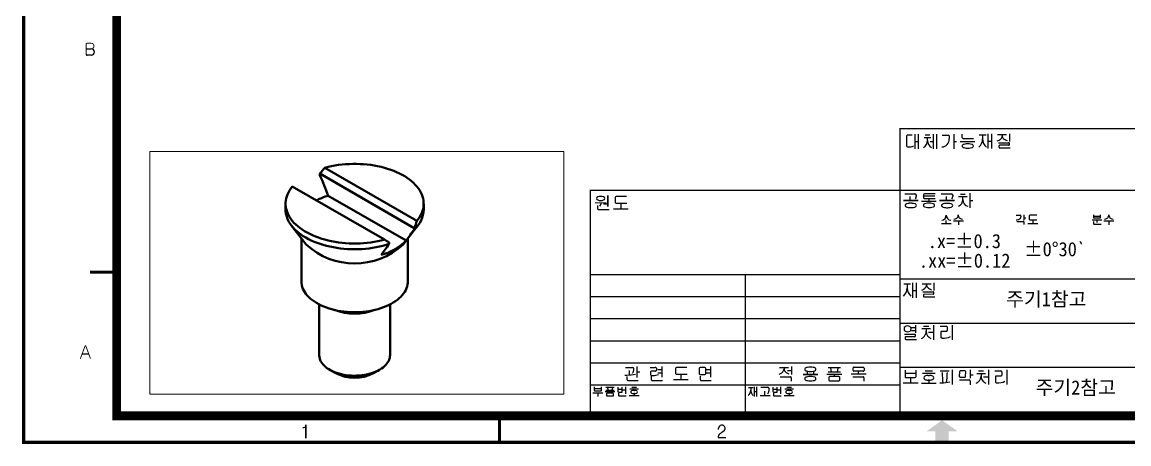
# Model space of a CAD drawing. Header units: millimetres. Extents: x 20 to 2456, y -3132 to 1196.
# Drawn here: x 19.6 to 269.7, y 19.6 to 115.1 of the extents above; entities that cross this region are included whole.
import ezdxf

# ---------------------------------------------------------------- set-up
doc = ezdxf.new("R2010")
doc.units = ezdxf.units.MM
doc.header["$MEASUREMENT"] = 0
doc.layers.get('0').update_dxf_attribs({"color": 6})
doc.layers.add('0 @ 1', color=6, linetype='Continuous')
doc.layers.add('DIM', color=2, linetype='Continuous', lineweight=9)
doc.layers.add('OUTLINE', color=3, linetype='Continuous', lineweight=40)
doc.styles.get("Standard").update_dxf_attribs({"font": '', "height": 3.2})
doc.styles.get('Standard').set_extended_font_data('GulimChe')

# ---------------------------------------------------------------- blocks, each defined once
blk = doc.blocks.new('A-3_규격도면_동인광학')
blk.add_hatch(color=256).paths.add_polyline_path([(204, 2.5), (206, 2.5), (206, 0), (209, 0), (209, 2.5), (211, 2.5), (207.5, 5)])
for p, q in [((14.1, 89.02), (15.24, 89.02)), ((15.31, 87.56), (14.35, 87.56)), ((15.24, 89.02), (15.26, 89.02)), ((199.46, 69.16), (199.46, 67.06)), ((200.76, 69.49), (199.71, 69.49)), ((201.31, 69.71), (201.31, 66.37)), ((201.31, 68.03), (202.12, 68.03)), ((202.12, 69.71), (202.12, 66.37)), ((203.44, 68.98), (204.96, 68.98)), ((203.67, 69.54), (204.73, 69.54)), ((204.2, 68.3), (204.2, 68.98)), ((205.49, 67.99), (204.77, 67.99)), ((205.49, 69.71), (205.49, 66.37)), ((206.2, 69.71), (206.2, 66.37)), ((207.52, 69.52), (208.87, 69.52)), ((209.13, 69.27), (209.13, 68.63)), ((210.13, 69.71), (210.13, 66.37)), ((210.13, 68.07), (210.78, 68.07)), ((211.56, 68.09), (214.89, 68.09)), ((211.99, 69.75), (211.99, 69.01)), ((212.25, 68.77), (214.61, 68.77)), ((215.9, 69.58), (217.44, 69.58)), ((216.66, 69.58), (216.66, 68.65)), ((217.85, 69.8), (217.85, 66.46)), ((217.85, 68.12), (218.66, 68.12)), ((218.66, 69.8), (218.66, 66.46)), ((220.05, 69.62), (222.07, 69.62)), ((220.23, 67.78), (222.52, 67.78)), ((221.06, 69.62), (221.06, 69.31)), ((221.06, 69.62), (221.06, 69.31)), ((222.7, 69.82), (222.7, 68.1)), ((220.35, 67.05), (220.35, 66.78)), ((222.51, 67.23), (220.5, 67.21)), ((220.56, 66.63), (222.91, 66.63)), ((131.98, 53.34), (131.98, 55.81)), ((131.98, 55.81), (131.98, 53.34)), ((133.64, 55.39), (133.64, 54.33)), ((136.23, 55.6), (133.86, 55.6)), ((199.04, 56.19), (201.37, 56.19)), ((200.24, 55.63), (200.24, 54.7)), ((201.65, 55.96), (201.65, 55.6)), ((203.29, 56.01), (203.29, 55.39)), ((205.86, 55.72), (203.29, 55.72)), ((203.53, 55.2), (205.92, 55.2)), ((205.91, 56.23), (203.54, 56.23)), ((204.52, 55.2), (204.52, 54.53)), ((207.29, 56.19), (209.62, 56.19)), ((208.42, 55.63), (208.42, 54.71)), ((209.9, 55.96), (209.9, 55.6)), ((211.23, 55.62), (213.19, 55.62)), ((211.65, 56.18), (212.7, 56.18)), ((212.18, 54.94), (212.18, 55.62)), ((213.76, 56.39), (213.76, 53.05)), ((129.11, 54.2), (131.59, 54.27)), ((129.66, 53.56), (129.66, 52.9)), ((129.87, 52.68), (132.24, 52.68)), ((130.36, 54.23), (130.37, 53.91)), ((131.98, 53.87), (130.96, 53.87)), ((133.22, 52.86), (136.55, 52.86)), ((133.89, 54.1), (136.27, 54.1)), ((134.88, 53.9), (134.88, 52.86)), ((202.1, 54.7), (198.76, 54.7)), ((198.76, 54.7), (202.1, 54.7)), ((202.86, 54.53), (206.19, 54.53)), ((210.28, 54.71), (206.94, 54.71)), ((206.94, 54.71), (210.28, 54.71)), ((213.76, 54.75), (214.42, 54.75)), ((208.44, 49.49), (208.44, 50.19)), ((210.07, 50.1), (212.31, 50.1)), ((211.16, 51.47), (211.16, 51.35)), ((211.16, 51.35), (211.16, 51.47)), ((211.18, 50.1), (211.18, 49.24)), ((224.24, 51.39), (225.17, 51.39)), ((225.3, 51.25), (225.3, 51.02)), ((225.97, 51.51), (225.97, 50.3)), ((225.97, 50.8), (226.41, 50.8)), ((227.17, 51.22), (227.17, 50.52)), ((228.89, 51.37), (227.31, 51.37)), ((227.33, 50.37), (228.92, 50.37)), ((227.99, 50.23), (227.99, 49.54)), ((241.38, 50.33), (243.6, 50.33)), ((241.67, 51.46), (241.67, 50.89)), ((241.67, 51.15), (243.32, 51.15)), ((241.83, 50.76), (243.16, 50.76)), ((242.49, 50.33), (242.49, 49.76)), ((243.32, 50.94), (243.32, 51.46)), ((244.07, 50.1), (246.3, 50.1)), ((245.16, 51.47), (245.16, 51.35)), ((245.16, 51.35), (245.16, 51.47)), ((245.18, 50.1), (245.18, 49.24)), ((207.34, 49.49), (209.56, 49.49)), ((224.35, 50), (225.83, 50)), ((225.98, 49.89), (225.98, 49.29)), ((226.89, 49.54), (229.11, 49.54)), ((241.67, 49.96), (241.67, 49.52)), ((241.84, 49.39), (243.42, 49.39)), ((128, 38), (198, 38)), ((163, 38), (163, 7)), ((198, 37), (253, 37)), ((198.84, 35.85), (200.38, 35.85)), ((199.6, 35.85), (199.6, 34.91)), ((200.79, 36.06), (200.79, 32.73)), ((201.6, 36.06), (201.6, 32.73)), ((202.99, 35.89), (205.01, 35.89)), ((204, 35.89), (204, 35.58)), ((204, 35.89), (204, 35.58)), ((205.65, 36.09), (205.65, 34.36)), ((128, 33), (198, 33)), ((200.79, 34.38), (201.6, 34.38)), ((203.17, 34.04), (205.47, 34.04)), ((203.29, 33.31), (203.29, 33.04)), ((205.45, 33.49), (203.44, 33.48)), ((203.51, 32.9), (205.85, 32.9)), ((128, 28), (198, 28)), ((198, 27), (253, 27)), ((200.56, 25.95), (201.47, 25.95)), ((200.56, 25.29), (201.47, 25.29)), ((201.47, 26.51), (201.47, 24.78)), ((202.92, 25.73), (204.88, 25.73)), ((203.3, 26.31), (204.49, 26.31)), ((203.9, 25.73), (203.9, 25.14)), ((205.57, 26.49), (205.57, 23.18)), ((207.07, 26.3), (208.41, 26.3)), ((208.41, 25.11), (207.39, 25.11)), ((208.62, 26.1), (208.62, 25.31)), ((209.75, 26.51), (209.75, 23.17)), ((128, 23), (198, 23)), ((199.01, 24.45), (201.31, 24.45)), ((199.13, 23.72), (199.13, 23.45)), ((201.29, 23.9), (199.28, 23.88)), ((199.35, 23.3), (201.7, 23.3)), ((204.46, 24.93), (205.57, 24.93)), ((207.21, 24.89), (207.21, 23.84)), ((207.32, 23.64), (207.4, 23.61)), ((207.4, 23.61), (207.54, 23.59)), ((13.21, 20.04), (14.68, 20.04)), ((128, 18), (198, 18)), ((135.78, 15.21), (136.3, 15.22)), ((135.98, 16.93), (137.61, 16.93)), ((136.81, 16.25), (136.81, 15.24)), ((138.54, 17.16), (138.54, 14.69)), ((139.19, 15.89), (138.54, 15.89)), ((141.51, 16.95), (142.68, 16.95)), ((141.65, 15.95), (141.65, 15.38)), ((141.83, 15.14), (142.16, 15.13)), ((142.72, 16.12), (141.88, 16.12)), ((142.95, 16.76), (142.95, 16.34)), ((143.29, 16.45), (144.21, 16.45)), ((143.29, 15.71), (144.21, 15.71)), ((144.21, 17.16), (144.21, 14.72)), ((147.25, 16.73), (147.25, 15.67)), ((149.84, 16.94), (147.47, 16.94)), ((147.5, 15.44), (149.88, 15.44)), ((148.49, 15.23), (148.49, 14.2)), ((152.64, 16.75), (152.64, 15.56)), ((152.84, 15.37), (153.88, 15.37)), ((153.9, 16.94), (152.85, 16.94)), ((154.09, 15.56), (154.09, 16.72)), ((154.26, 16.45), (155.19, 16.45)), ((154.27, 15.71), (155.19, 15.71)), ((155.19, 17.16), (155.19, 14.72)), ((170.79, 16.97), (172.81, 16.97)), ((171.8, 16.97), (171.8, 16.65)), ((172.54, 16.26), (173.45, 16.26)), ((173.45, 17.17), (173.45, 15.35)), ((179.41, 15.35), (176.07, 15.35)), ((176.07, 15.35), (179.41, 15.35)), ((177.03, 16.01), (177.03, 15.35)), ((178.44, 16.02), (178.44, 15.35)), ((181.47, 15.45), (184.82, 15.45)), ((181.75, 16.92), (184.53, 16.92)), ((181.75, 15.98), (184.53, 15.98)), ((182.3, 16.77), (182.47, 15.98)), ((183.13, 15.45), (183.13, 14.86)), ((183.97, 16.75), (183.79, 15.98)), ((186.96, 15.48), (190.31, 15.48)), ((187.39, 16.22), (187.39, 16.83)), ((189.68, 16.07), (187.58, 16.07)), ((187.63, 16.98), (189.68, 16.98)), ((188.63, 15.48), (188.63, 16.07)), ((189.86, 16.77), (189.86, 16.22)), ((198, 17), (253, 17)), ((199.15, 16.32), (199.15, 14.84)), ((199.15, 15.62), (201.64, 15.62)), ((201.64, 14.87), (201.64, 16.34)), ((203.05, 15.65), (205.96, 15.65)), ((203.67, 16.17), (205.33, 16.17)), ((204.35, 15.15), (204.49, 15.15)), ((204.49, 15.15), (204.63, 15.15)), ((207.06, 16.15), (209.09, 16.15)), ((207.53, 15.83), (207.53, 15.63)), ((208.66, 15.84), (208.66, 15.63)), ((209.78, 16.38), (209.78, 13.06)), ((211.4, 15.99), (211.37, 14.97)), ((212.67, 16.18), (211.61, 16.18)), ((212.82, 14.97), (212.86, 15.96)), ((213.83, 16.37), (213.83, 14.55)), ((213.83, 15.31), (214.5, 15.31)), ((215.31, 15.6), (217.27, 15.6)), ((215.7, 16.18), (216.88, 16.18)), ((216.29, 15.6), (216.29, 15.01)), ((217.96, 16.37), (217.96, 13.06)), ((219.41, 16.2), (220.75, 16.2)), ((220.74, 15), (219.72, 15)), ((220.96, 15.99), (220.96, 15.21)), ((222.09, 16.41), (222.09, 13.07)), ((128, 13), (198, 13)), ((128.91, 12.54), (128.91, 11.79)), ((130.56, 11.82), (130.56, 12.54)), ((134.27, 12.51), (134.27, 11.49)), ((135.24, 11.52), (135.24, 12.51)), ((135.96, 12.58), (135.96, 10.96)), ((136.3, 14.87), (136.3, 14.23)), ((136.56, 14.01), (138.83, 14.01)), ((141.79, 14.95), (141.79, 14.23)), ((142.04, 14.01), (144.32, 14.01)), ((146.83, 14.2), (150.16, 14.2)), ((152.86, 14.95), (152.86, 14.23)), ((153.11, 14.01), (155.29, 14.01)), ((165.05, 12.59), (165.05, 10.36)), ((165.59, 12.59), (165.59, 10.36)), ((169.29, 12.51), (169.29, 11.49)), ((170.27, 11.52), (170.27, 12.51)), ((170.89, 14.83), (173.22, 14.83)), ((170.99, 12.58), (170.99, 10.96)), ((173.42, 14.6), (173.42, 13.84)), ((181.9, 14.7), (181.9, 14.1)), ((184.19, 14.86), (182.09, 14.86)), ((182.14, 13.95), (184.19, 13.95)), ((184.37, 14.15), (184.37, 14.7)), ((187.31, 14.81), (189.64, 14.81)), ((189.85, 14.59), (189.85, 13.83)), ((198.73, 13.44), (202.06, 13.44)), ((199.35, 14.67), (201.43, 14.67)), ((200.39, 14.45), (200.39, 13.44)), ((202.83, 13.41), (206.17, 13.41)), ((204.49, 14.06), (204.35, 14.06)), ((204.63, 14.06), (204.49, 14.06)), ((204.49, 14.06), (204.49, 13.41)), ((206.96, 13.48), (207.33, 13.48)), ((211.4, 14.11), (213.62, 14.11)), ((211.57, 14.77), (212.61, 14.77)), ((213.85, 13.93), (213.85, 13.04)), ((216.85, 14.81), (217.96, 14.81)), ((219.54, 14.79), (219.54, 13.74)), ((219.65, 13.53), (219.73, 13.5)), ((219.73, 13.5), (219.88, 13.49)), ((128.62, 11.22), (130.85, 11.22)), ((128.91, 12.2), (130.56, 12.2)), ((129.05, 11.66), (130.43, 11.66)), ((129.74, 11.22), (129.74, 10.37)), ((131.35, 11.49), (133.58, 11.49)), ((131.53, 12.47), (133.39, 12.47)), ((131.53, 11.84), (133.39, 11.84)), ((131.64, 10.99), (131.64, 10.59)), ((133.17, 11.09), (131.76, 11.09)), ((131.8, 10.49), (133.17, 10.49)), ((131.9, 12.37), (132.02, 11.84)), ((132.46, 11.49), (132.46, 11.09)), ((133.02, 12.36), (132.9, 11.84)), ((133.29, 10.62), (133.29, 10.99)), ((134.27, 12.05), (135.24, 12.05)), ((134.4, 11.37), (135.13, 11.37)), ((134.41, 11.1), (134.41, 10.59)), ((134.54, 10.49), (136.13, 10.49)), ((135.37, 11.87), (135.96, 11.87)), ((136.81, 10.6), (139.03, 10.6)), ((136.95, 12.09), (138.89, 12.09)), ((137.37, 12.45), (138.47, 12.45)), ((137.82, 11.76), (137.91, 11.76)), ((137.91, 11.04), (137.82, 11.04)), ((137.91, 11.76), (138, 11.76)), ((138, 11.04), (137.91, 11.04)), ((137.91, 11.04), (137.91, 10.6)), ((163.75, 12.44), (164.78, 12.44)), ((164.26, 12.44), (164.26, 11.82)), ((165.05, 11.47), (165.59, 11.47)), ((166.39, 10.63), (168.62, 10.63)), ((166.58, 12.46), (168.15, 12.46)), ((167.34, 11.59), (167.34, 10.63)), ((168.32, 12.3), (168.32, 11.6)), ((169.29, 12.05), (170.27, 12.05)), ((169.42, 11.37), (170.15, 11.37)), ((169.43, 11.1), (169.43, 10.59)), ((169.56, 10.49), (171.15, 10.49)), ((170.39, 11.87), (170.99, 11.87)), ((171.83, 10.6), (174.06, 10.6)), ((171.97, 12.09), (173.91, 12.09)), ((172.39, 12.45), (173.49, 12.45)), ((172.84, 11.76), (172.93, 11.76)), ((172.93, 11.04), (172.84, 11.04)), ((172.93, 11.76), (173.03, 11.76)), ((173.03, 11.04), (172.93, 11.04)), ((172.93, 11.04), (172.93, 10.6)), ((63.07, 3.35), (63.32, 3.35)), ((63.73, 0.91), (63.73, 3.96)), ((63.73, 3.96), (63.73, 0.91)), ((156.98, 2.93), (156.98, 3.2)), ((158.18, 2.54), (157.84, 2.3)), ((158.26, 2.6), (158.18, 2.54)), ((156.9, 1.07), (158.65, 1.07)), ((157.84, 2.3), (157.74, 2.24))]:
    blk.add_line(p, q)
for points, const_width in [([(0, 0), (0, 277), (400, 277), (400, 0)], 0.7), ([(21, 6), (21, 271), (394, 271), (394, 6)], 2)]:
    blk.add_lwpolyline(points, close=True, dxfattribs=dict(const_width=const_width))
at = {"const_width": 0.2}
for points in [[(14.1, 87.81), (14.1, 90.08, -0.443983), (14.33, 90.29), (15.24, 90.29, -1), (15.24, 89.02), (14.1, 89.02)], [(12.79, 18.9), (13.87, 21.81, -0.756384), (14.04, 21.8), (15.09, 18.92)]]:
    blk.add_lwpolyline(points, format="xyb", dxfattribs=at)
for points, const_width in [([(198, 7), (198, 71), (393, 71)], 0.3), ([(128, 7), (128, 57), (393, 57)], 0.3), ([(15, 38.5), (21.67, 38.5)], 0.7), ([(107.5, 0), (107.5, 6.67)], 0.7)]:
    blk.add_lwpolyline(points, dxfattribs=dict(const_width=const_width))
for centre, radius, start, end in [((14.35, 87.81), 0.249, 181.3239, 270), ((15.26, 88.29), 0.727, 273.6048, 90), ((199.71, 69.23), 0.261, 90, 196.224), ((202.32, 68.3), 1.88, 301.736, 0), ((206.08, 68.3), 1.88, 180, 238.264), ((207.33, 68.63), 1.8, 274.0617, 0), ((208.87, 69.25), 0.269, 4.3858, 90), ((212.23, 69.01), 0.238, 180, 274.8762), ((213.19, 64.54), 2.98, 94.5784, 105.5854), ((213.3, 63.2), 4.33, 90, 94.5784), ((213.3, 63.2), 4.33, 85.4216, 90), ((213.4, 64.54), 2.98, 74.4146, 85.4216), ((214.19, 68.65), 2.46, 310.6997, 0), ((219.07, 68.65), 2.41, 180, 230.1829), ((219.22, 70.25), 2.2, 289.6857, 314.5469), ((219.98, 69.47), 1.11, 314.5469, 334.7965), ((220.33, 69.31), 0.731, 334.7965, 0), ((221.76, 69.31), 0.707, 180, 230.0339), ((223.22, 71.05), 2.97, 230.0339, 249.212), ((222.52, 67.6), 0.181, 5.4904, 90), ((221.55, 67.5), 1.16, 354.5096, 5.4904), ((199.7, 67.06), 0.236, 180, 268.1595), ((199.8, 70.18), 3.36, 268.1595, 293.0296), ((212.39, 67.01), 0.362, 130.787, 175.4096), ((212.39, 67.07), 0.362, 184.5904, 229.213), ((212.55, 66.82), 0.62, 105.5854, 130.787), ((212.55, 67.27), 0.62, 229.213, 254.4146), ((213.19, 69.54), 2.98, 254.4146, 265.4216), ((213.3, 70.88), 4.33, 265.4216, 270), ((213.3, 70.88), 4.33, 270, 274.5784), ((213.4, 69.54), 2.98, 274.5784, 285.5854), ((214.04, 66.82), 0.62, 49.213, 74.4146), ((214.04, 67.27), 0.62, 285.5854, 310.787), ((214.21, 67.01), 0.362, 4.5904, 49.213), ((214.21, 67.07), 0.362, 310.787, 355.4096), ((220.5, 67.06), 0.15, 90.4674, 185.5199), ((220.51, 66.78), 0.158, 180, 290.6438), ((222.52, 67.41), 0.182, 265.0661, 354.5096), ((129.85, 55.13), 0.429, 109.7033, 172.0326), ((129.85, 55.24), 0.429, 187.9674, 250.2967), ((130.37, 53.68), 1.97, 90, 109.7033), ((130.37, 53.68), 1.97, 70.2967, 90), ((130.89, 55.13), 0.429, 7.9674, 70.2967), ((130.89, 55.24), 0.429, 289.7033, 352.0326), ((133.86, 55.39), 0.217, 90, 179.9617), ((201.37, 55.9), 0.29, 11.8483, 90), ((200.91, 55.6), 0.74, 320.5326, 0), ((203.54, 55.97), 0.253, 90, 170.8151), ((203.49, 55.39), 0.199, 180, 282.1799), ((209.62, 55.9), 0.29, 11.8483, 90), ((209.16, 55.6), 0.74, 320.5326, 0), ((129.87, 52.9), 0.216, 180, 270.036), ((130.37, 56.69), 1.97, 250.2967, 270), ((129.76, 53.89), 0.602, 313.5964, 1.5108), ((130.37, 56.69), 1.97, 270, 289.7033), ((133.87, 54.33), 0.23, 180, 273.1332), ((199.51, 53.57), 0.362, 130.787, 175.4096), ((199.51, 53.63), 0.362, 184.5904, 229.213), ((199.68, 53.38), 0.62, 105.5854, 130.787), ((199.68, 53.83), 0.62, 229.213, 254.4146), ((200.32, 51.1), 2.98, 94.5784, 105.5854), ((200.32, 56.1), 2.98, 254.4146, 265.4216), ((200.42, 49.76), 4.33, 90, 94.5784), ((200.42, 57.45), 4.33, 265.4216, 270), ((200.42, 49.76), 4.33, 85.4216, 90), ((200.42, 57.45), 4.33, 270, 274.5784), ((200.53, 51.1), 2.98, 74.4146, 85.4216), ((200.53, 56.1), 2.98, 274.5784, 285.5854), ((201.17, 53.38), 0.62, 49.213, 74.4146), ((201.17, 53.83), 0.62, 285.5854, 310.787), ((201.34, 53.57), 0.362, 4.5904, 49.213), ((201.34, 53.63), 0.362, 310.787, 355.4096), ((203.63, 53.59), 0.362, 130.787, 175.4096), ((203.63, 53.65), 0.362, 184.5904, 229.213), ((203.79, 53.39), 0.62, 105.5854, 130.787), ((203.79, 53.84), 0.62, 229.213, 254.4146), ((204.43, 51.12), 2.98, 94.5784, 105.5854), ((204.43, 56.12), 2.98, 254.4146, 265.4216), ((204.54, 49.77), 4.33, 90, 94.5784), ((204.54, 57.46), 4.33, 265.4216, 270), ((204.54, 49.77), 4.33, 85.4216, 90), ((204.54, 57.46), 4.33, 270, 274.5784), ((204.64, 51.12), 2.98, 74.4146, 85.4216), ((204.64, 56.12), 2.98, 274.5784, 285.5854), ((205.28, 53.39), 0.62, 49.213, 74.4146), ((205.28, 53.84), 0.62, 285.5854, 310.787), ((205.45, 53.59), 0.362, 4.5904, 49.213), ((205.45, 53.65), 0.362, 310.787, 355.4096), ((207.72, 53.55), 0.362, 130.787, 175.4096), ((207.72, 53.61), 0.362, 184.5904, 229.213), ((207.89, 53.36), 0.62, 105.5854, 130.787), ((207.89, 53.81), 0.62, 229.213, 254.4146), ((208.53, 51.08), 2.98, 94.5784, 105.5854), ((208.53, 56.08), 2.98, 254.4146, 265.4216), ((208.64, 49.74), 4.33, 90, 94.5784), ((208.64, 57.42), 4.33, 265.4216, 270), ((208.64, 49.74), 4.33, 85.4216, 90), ((208.64, 57.42), 4.33, 270, 274.5784), ((208.74, 51.08), 2.98, 74.4146, 85.4216), ((208.74, 56.08), 2.98, 274.5784, 285.5854), ((209.38, 53.36), 0.62, 49.213, 74.4146), ((209.38, 53.81), 0.62, 285.5854, 310.787), ((209.55, 53.55), 0.362, 4.5904, 49.213), ((209.55, 53.61), 0.362, 310.787, 355.4096), ((210.64, 54.85), 1.53, 290.6033, 3.3919), ((213.65, 54.84), 1.48, 175.9627, 256.3106), ((207.23, 51.43), 1.22, 280.1846, 0), ((209.66, 51.43), 1.22, 180, 259.8154), ((210.11, 51.8), 1.28, 273.0377, 302.6699), ((210.37, 51.39), 0.803, 302.6699, 326.0061), ((210.43, 51.35), 0.733, 326.0061, 0), ((211.89, 51.35), 0.733, 180, 213.9939), ((211.95, 51.39), 0.803, 213.9939, 237.3301), ((212.21, 51.8), 1.28, 237.3301, 266.9623), ((224.35, 51.51), 1.15, 262.4823, 318.1564), ((225.17, 51.25), 0.136, 0.0353, 90), ((224.89, 51.02), 0.411, 318.1564, 0), ((227.31, 51.22), 0.145, 90, 179.9617), ((227.32, 50.52), 0.153, 180, 273.1332), ((241.8, 50.89), 0.132, 180, 282.7156), ((243.16, 50.92), 0.157, 270, 6.3225), ((244.11, 51.8), 1.28, 273.0377, 302.6699), ((244.37, 51.39), 0.803, 302.6699, 326.0061), ((244.43, 51.35), 0.733, 326.0061, 0), ((245.89, 51.35), 0.733, 180, 213.9939), ((245.95, 51.39), 0.803, 213.9939, 237.3301), ((246.21, 51.8), 1.28, 237.3301, 266.9623), ((225.83, 49.84), 0.158, 15.2263, 90), ((241.81, 49.52), 0.136, 180, 282.3289), ((202.93, 35.74), 1.11, 314.5469, 334.7965), ((203.27, 35.58), 0.731, 334.7965, 0), ((204.71, 35.58), 0.707, 180, 230.0339), ((206.16, 37.31), 2.97, 230.0339, 249.212), ((197.14, 34.91), 2.46, 310.6997, 0), ((202.01, 34.91), 2.41, 180, 230.1829), ((202.16, 36.52), 2.2, 289.6857, 314.5469), ((203.44, 33.33), 0.15, 90.4674, 185.5199), ((203.45, 33.04), 0.158, 180, 290.6438), ((205.47, 33.68), 0.182, 265.0661, 354.5096), ((205.47, 33.86), 0.181, 5.4904, 90), ((204.5, 33.77), 1.16, 354.5096, 5.4904), ((199.46, 25.7), 0.566, 126.2971, 182.2865), ((199.46, 25.65), 0.566, 177.7135, 233.7029), ((199.7, 25.38), 0.955, 90, 126.2971), ((199.7, 25.96), 0.955, 233.7029, 270), ((199.7, 25.38), 0.955, 53.7029, 90), ((199.7, 25.96), 0.955, 270, 306.2971), ((199.93, 25.7), 0.566, 357.7135, 53.7029), ((199.93, 25.65), 0.566, 306.2971, 2.2865), ((202.15, 25.14), 1.75, 337.7895, 0), ((205.83, 25.14), 1.93, 180, 203.0854), ((207.39, 24.92), 0.187, 90, 189.9031), ((208.41, 26.09), 0.21, 2.4746, 90), ((208.42, 25.31), 0.202, 265.1914, 0), ((199.28, 23.73), 0.15, 90.4674, 185.5199), ((199.29, 23.45), 0.158, 180, 290.6438), ((201.31, 24.08), 0.182, 265.0661, 354.5096), ((201.31, 24.27), 0.181, 5.4904, 90), ((200.34, 24.18), 1.16, 354.5096, 5.4904), ((201.98, 25.31), 1.99, 295.4601, 314.7962), ((202.16, 25.13), 1.74, 314.7962, 337.7895), ((205.29, 24.91), 1.34, 203.0854, 227.7201), ((205.95, 25.63), 2.32, 227.7201, 245.1313), ((207.44, 23.84), 0.235, 180, 238.9832), ((207.91, 26.54), 2.97, 262.8795, 299.3294), ((136.15, 25.5), 10.28, 270.7952, 281.7846), ((136.77, 16.42), 1.07, 316.4472, 354.1416), ((137.61, 16.7), 0.224, 5.8584, 90), ((135.83, 16.52), 2.01, 354.1416, 5.8584), ((141.88, 15.88), 0.243, 90, 162.7327), ((141.89, 15.38), 0.247, 180, 255.9206), ((142.27, 17.94), 2.82, 267.8535, 294.1102), ((142.68, 16.66), 0.29, 19.9366, 90), ((142.73, 16.34), 0.223, 268.9289, 0), ((147.47, 16.73), 0.217, 90, 179.9617), ((147.48, 15.67), 0.23, 180, 273.1332), ((152.85, 16.73), 0.211, 90, 174.1511), ((152.83, 15.56), 0.198, 180, 272.2398), ((153.88, 15.58), 0.214, 270, 355.6406), ((153.87, 16.72), 0.223, 0, 81.4867), ((170.17, 17.28), 1.89, 285.8538, 306.2125), ((170.48, 16.85), 1.37, 306.2125, 332.5484), ((170.87, 16.65), 0.93, 332.5484, 0), ((172.71, 16.65), 0.912, 180, 209.5054), ((172.86, 16.73), 1.08, 209.5054, 237.9626), ((174.78, 19.8), 4.7, 237.9626, 246.4471), ((176.82, 16.5), 0.362, 130.787, 175.4096), ((176.82, 16.56), 0.362, 184.5904, 229.213), ((176.99, 16.31), 0.62, 105.5854, 130.787), ((176.99, 16.76), 0.62, 229.213, 254.4146), ((177.63, 14.03), 2.98, 94.5784, 105.5854), ((177.63, 19.03), 2.98, 254.4146, 265.4216), ((177.73, 12.69), 4.33, 90, 94.5784), ((177.73, 20.38), 4.33, 265.4216, 270), ((177.73, 12.69), 4.33, 85.4216, 90), ((177.73, 20.38), 4.33, 270, 274.5784), ((177.84, 14.03), 2.98, 74.4146, 85.4216), ((177.84, 19.03), 2.98, 274.5784, 285.5854), ((178.48, 16.31), 0.62, 49.213, 74.4146), ((178.48, 16.76), 0.62, 285.5854, 310.787), ((178.64, 16.5), 0.362, 4.5904, 49.213), ((178.64, 16.56), 0.362, 310.787, 355.4096), ((187.56, 16.83), 0.163, 63.6984, 180), ((187.58, 16.26), 0.187, 190.8165, 270), ((189.68, 16.8), 0.179, 352.4097, 90), ((189.71, 16.22), 0.154, 261.1653, 0), ((204.35, 13.5), 1.65, 90, 117.2376), ((204.63, 13.5), 1.65, 62.7624, 90), ((223.12, 15.63), 15.59, 180, 187.9213), ((193.38, 15.63), 15.28, 352.2562, 0), ((211.61, 15.97), 0.211, 90, 174.1511), ((212.63, 15.96), 0.223, 0, 81.4867), ((214.54, 15.01), 1.75, 337.7895, 0), ((218.22, 15.01), 1.93, 180, 203.0854), ((219.72, 14.82), 0.187, 90, 189.9031), ((220.76, 15.21), 0.202, 265.1914, 0), ((220.75, 15.98), 0.21, 2.4746, 90), ((136.52, 14.23), 0.218, 180, 278.834), ((142.01, 14.23), 0.218, 180, 278.834), ((153.08, 14.23), 0.218, 180, 278.834), ((173.22, 14.62), 0.204, 354.4055, 90), ((176.82, 14.36), 0.362, 130.787, 175.4096), ((176.82, 14.42), 0.362, 184.5904, 229.213), ((176.99, 14.17), 0.62, 105.5854, 130.787), ((176.99, 14.62), 0.62, 229.213, 254.4146), ((177.63, 11.89), 2.98, 94.5784, 105.5854), ((177.63, 16.89), 2.98, 254.4146, 265.4216), ((177.73, 10.55), 4.33, 90, 94.5784), ((177.73, 18.24), 4.33, 265.4216, 270), ((177.73, 10.55), 4.33, 85.4216, 90), ((177.73, 18.24), 4.33, 270, 274.5784), ((177.84, 11.89), 2.98, 74.4146, 85.4216), ((177.84, 16.89), 2.98, 274.5784, 285.5854), ((178.48, 14.17), 0.62, 49.213, 74.4146), ((178.48, 14.62), 0.62, 285.5854, 310.787), ((178.64, 14.36), 0.362, 4.5904, 49.213), ((178.64, 14.42), 0.362, 310.787, 355.4096), ((182.09, 14.67), 0.187, 90, 169.1835), ((182.07, 14.1), 0.163, 180, 296.3016), ((184.22, 14.7), 0.154, 0, 98.8347), ((184.19, 14.13), 0.179, 270, 7.5903), ((189.64, 14.61), 0.204, 354.4055, 90), ((199.32, 14.84), 0.175, 180, 277.554), ((201.43, 14.88), 0.209, 270, 358.5824), ((203.81, 14.56), 0.459, 117.2376, 174.097), ((203.81, 14.66), 0.459, 185.903, 242.7624), ((204.35, 15.72), 1.65, 242.7624, 270), ((204.63, 15.72), 1.65, 270, 297.2376), ((205.18, 14.56), 0.459, 5.903, 62.7624), ((205.18, 14.66), 0.459, 297.2376, 354.097), ((207.33, 21.29), 7.81, 270, 284.3395), ((211.57, 14.97), 0.198, 180, 272.2398), ((212.61, 14.98), 0.214, 270, 355.6406), ((213.62, 13.87), 0.237, 15.2263, 90), ((214.37, 15.19), 1.99, 295.4601, 314.7962), ((214.55, 15.01), 1.74, 314.7962, 337.7895), ((217.68, 14.78), 1.34, 203.0854, 227.7201), ((218.34, 15.51), 2.32, 227.7201, 245.1313), ((219.78, 13.74), 0.235, 180, 238.9832), ((220.24, 16.44), 2.97, 262.8795, 299.3294), ((129.04, 11.79), 0.131, 180, 274.282), ((130.43, 11.79), 0.133, 270, 11.7778), ((131.76, 10.97), 0.125, 90, 169.1835), ((131.75, 10.59), 0.108, 180, 296.3016), ((133.18, 10.99), 0.103, 0, 98.8347), ((133.17, 10.61), 0.119, 270, 7.5903), ((134.39, 11.49), 0.12, 180, 277.6654), ((134.52, 10.59), 0.105, 180, 284.5405), ((135.13, 11.5), 0.121, 270, 11.0214), ((137.46, 11.37), 0.306, 117.2376, 174.097), ((137.46, 11.43), 0.306, 185.903, 242.7624), ((137.82, 10.66), 1.1, 90, 117.2376), ((137.82, 12.14), 1.1, 242.7624, 270), ((138, 10.66), 1.1, 62.7624, 90), ((138, 12.14), 1.1, 270, 297.2376), ((138.37, 11.37), 0.306, 5.903, 62.7624), ((138.37, 11.43), 0.306, 297.2376, 354.097), ((162.62, 11.82), 1.64, 310.6997, 0), ((165.87, 11.82), 1.61, 180, 230.1829), ((167.35, 11.6), 0.979, 320.2059, 0), ((168.15, 12.28), 0.178, 4.5, 90), ((169.41, 11.49), 0.12, 180, 277.6654), ((169.54, 10.59), 0.105, 180, 284.5405), ((170.15, 11.5), 0.121, 270, 11.0214), ((172.48, 11.37), 0.306, 117.2376, 174.097), ((172.48, 11.43), 0.306, 185.903, 242.7624), ((172.84, 10.66), 1.1, 90, 117.2376), ((172.84, 12.14), 1.1, 242.7624, 270), ((173.03, 10.66), 1.1, 62.7624, 90), ((173.03, 12.14), 1.1, 270, 297.2376), ((173.39, 11.37), 0.306, 5.903, 62.7624), ((173.39, 11.43), 0.306, 297.2376, 354.097), ((63.32, 3.77), 0.418, 270, 351.8564), ((157.65, 3.2), 0.675, 135.3614, 180), ((157.57, 3.28), 0.56, 116.1126, 135.3614), ((157.74, 2.93), 0.951, 75.511, 116.1126), ((157.84, 3.3), 0.566, 52.7857, 75.511), ((157.74, 3.16), 0.74, 352.4081, 52.7857), ((157.61, 3.18), 0.862, 318.1085, 352.4081), ((158.42, 1.02), 1.52, 161.3803, 178.4124), ((157.65, 1.28), 0.705, 132.8749, 161.3803), ((159.75, -0.98), 3.8, 121.9901, 132.8749)]:
    blk.add_arc(centre, radius, start, end)

msp = doc.modelspace()

# ---------------------------------------------------------------- linework, layer by layer
at = {"layer": 'DIM'}
msp.add_lwpolyline([(48.487, 85.803), (141.998, 85.803), (141.998, 30.916), (48.487, 30.916)], close=True, dxfattribs=at)
at = {"layer": 'OUTLINE'}
for p, q in [((108.258, 68.493), (86.934, 80.803)), ((86.934, 80.477), (86.934, 80.803)), ((88.045, 82.122), (108.845, 70.114)), ((101.491, 65.869), (80.691, 77.876)), ((106.387, 65.654), (88.805, 75.803)), ((79.168, 73.995), (79.168, 72.689)), ((110.368, 72.689), (110.368, 73.995)), ((80.526, 69.013), (83.813, 64.77)), ((105.722, 64.77), (109.009, 69.013)), ((108.258, 68.493), (108.258, 68.166)), ((82.768, 66.119), (82.768, 56.358)), ((102.601, 64.901), (102.601, 65.227)), ((106.768, 56.358), (106.768, 66.119)), ((86.768, 51.194), (86.768, 39.7)), ((102.768, 39.7), (102.768, 51.194)), ((89.11, 36.435), (90.524, 35.619)), ((99.011, 35.619), (100.425, 36.435))]:
    msp.add_line(p, q, dxfattribs=at)
at = {"layer": 'OUTLINE', "flags": 128}
for points in [[(108.845, 70.114), (109.177, 70.545), (109.471, 70.985), (109.723, 71.434), (109.935, 71.889), (110.105, 72.35), (110.233, 72.816), (110.319, 73.285), (110.362, 73.756), (110.362, 74.228), (110.32, 74.699), (110.235, 75.168), (110.107, 75.634), (109.937, 76.095), (109.726, 76.551), (109.474, 77), (109.181, 77.44), (108.849, 77.871), (108.478, 78.291), (108.07, 78.7), (107.625, 79.095), (107.145, 79.477), (106.63, 79.844), (106.084, 80.194), (105.506, 80.528), (104.899, 80.843), (104.264, 81.14), (103.603, 81.417), (102.917, 81.674), (102.21, 81.91), (101.482, 82.124), (100.735, 82.316), (99.972, 82.485), (99.195, 82.63), (98.406, 82.752), (97.607, 82.85), (96.8, 82.924), (95.987, 82.973), (95.171, 82.998), (94.354, 82.998), (93.538, 82.973), (92.726, 82.923), (91.919, 82.849), (91.12, 82.751), (90.33, 82.629), (89.554, 82.483), (88.791, 82.314), (88.045, 82.122)], [(80.691, 77.876), (80.358, 77.445), (80.065, 77.005), (79.812, 76.557), (79.6, 76.101), (79.43, 75.64), (79.302, 75.174), (79.216, 74.705), (79.173, 74.234), (79.173, 73.762), (79.215, 73.291), (79.301, 72.822), (79.428, 72.356), (79.598, 71.895), (79.809, 71.439), (80.062, 70.991), (80.354, 70.55), (80.686, 70.119), (81.057, 69.699), (81.466, 69.29), (81.911, 68.895), (82.391, 68.513), (82.905, 68.147), (83.452, 67.796), (84.029, 67.463), (84.637, 67.147), (85.272, 66.85), (85.933, 66.573), (86.618, 66.316), (87.326, 66.08), (88.054, 65.866), (88.8, 65.674), (89.563, 65.505), (90.34, 65.36), (91.129, 65.238), (91.929, 65.14), (92.736, 65.066), (93.548, 65.017), (94.364, 64.992), (95.181, 64.993), (95.997, 65.017), (96.81, 65.067), (97.617, 65.141), (98.416, 65.239), (99.205, 65.361), (99.982, 65.507), (100.744, 65.677), (101.491, 65.869)], [(79.168, 72.689), (79.188, 72.23), (79.251, 71.759), (79.357, 71.291), (79.505, 70.826), (79.695, 70.366), (79.927, 69.913), (80.199, 69.468), (80.512, 69.031), (80.864, 68.605), (81.254, 68.19), (81.681, 67.787), (82.144, 67.397), (82.642, 67.023), (83.174, 66.663), (83.737, 66.321), (84.33, 65.996), (84.953, 65.689), (85.602, 65.401), (86.277, 65.134), (86.974, 64.887), (87.694, 64.662), (88.433, 64.459), (89.189, 64.279), (89.96, 64.121), (90.745, 63.988), (91.541, 63.878), (92.346, 63.792), (93.157, 63.731), (93.973, 63.695), (94.791, 63.683), (95.609, 63.696), (96.425, 63.734), (97.236, 63.796), (98.04, 63.883), (98.835, 63.994), (99.619, 64.13), (100.39, 64.288), (101.145, 64.47), (101.883, 64.674), (102.601, 64.901)], [(82.768, 56.358), (82.784, 55.995), (82.843, 55.582), (82.945, 55.172), (83.089, 54.766), (83.275, 54.366), (83.502, 53.972), (83.769, 53.588), (84.076, 53.213), (84.421, 52.849), (84.803, 52.498), (85.22, 52.161), (85.672, 51.839), (86.156, 51.533), (86.672, 51.245), (87.216, 50.974), (87.787, 50.723), (88.383, 50.492), (89.002, 50.282), (89.642, 50.094), (90.3, 49.928), (90.974, 49.786), (91.662, 49.666), (92.361, 49.571), (93.068, 49.5), (93.781, 49.454), (94.498, 49.432), (95.216, 49.435), (95.933, 49.463), (96.645, 49.516), (97.35, 49.593), (98.047, 49.694), (98.731, 49.819), (99.401, 49.968), (100.055, 50.139), (100.69, 50.333), (101.303, 50.548), (101.894, 50.784), (102.458, 51.04), (102.995, 51.315), (103.503, 51.608), (103.979, 51.918), (104.423, 52.244), (104.832, 52.585), (105.205, 52.939), (105.54, 53.306), (105.837, 53.683), (106.094, 54.07), (106.311, 54.465), (106.486, 54.867), (106.62, 55.274), (106.711, 55.685), (106.759, 56.099), (106.768, 56.358)], [(86.768, 39.7), (86.769, 39.616), (86.801, 39.279), (86.876, 38.945), (86.992, 38.614), (87.15, 38.289), (87.349, 37.972), (87.587, 37.664), (87.864, 37.367), (88.177, 37.082), (88.526, 36.812), (88.908, 36.556), (89.321, 36.318), (89.763, 36.097), (90.232, 35.896), (90.726, 35.715), (91.24, 35.555), (91.774, 35.418), (92.323, 35.303), (92.886, 35.212), (93.459, 35.144), (94.038, 35.101), (94.622, 35.083), (95.206, 35.089), (95.788, 35.12), (96.364, 35.175), (96.932, 35.254), (97.489, 35.357), (98.03, 35.484), (98.555, 35.632), (99.059, 35.803), (99.541, 35.994), (99.997, 36.205), (100.425, 36.435), (100.822, 36.682), (101.188, 36.945), (101.519, 37.223), (101.814, 37.514), (102.072, 37.817), (102.291, 38.13), (102.469, 38.451), (102.607, 38.779), (102.702, 39.112), (102.756, 39.447), (102.768, 39.7)]]:
    msp.add_lwpolyline(points, dxfattribs=at)
at = {"layer": 'OUTLINE'}
for centre, radius, start, end in [((93.129, 60.895), 15.523, 106.17121, 116.85299), ((104.047, 72.884), 6.324, 311.75441, 358.23061), ((97.698, 74.172), 12.168, 284.42794, 315.56668), ((94.768, 76.548), 16.086, 227.0761, 312.9239), ((94.768, 61.957), 12.844, 249.21204, 290.78796), ((94.768, 43.776), 9.195, 242.5177, 297.4823)]:
    msp.add_arc(centre, radius, start, end, dxfattribs=at)
for major_axis, ratio, start_param, end_param in [((11.031, 19.106), 0.5773346, 1.231, 1.3115305), ((11.031, 19.106), 0.5773346, 4.9717361, 5.0522665), ((15.6, -9.007), 0.0000704, 1.0447453, 1.1252757)]:
    msp.add_ellipse((94.768, 69.749), major_axis=major_axis, ratio=ratio, start_param=start_param, end_param=end_param, dxfattribs=at)
for points in [[(88.805, 75.803), (88.178, 77.361), (87.555, 78.918), (86.934, 80.477)], [(108.258, 68.166), (107.638, 67.325), (107.014, 66.486), (106.387, 65.654)], [(100.73, 62.388), (101.358, 63.221), (101.981, 64.059), (102.601, 64.901)]]:
    msp.add_open_spline(points, degree=3, dxfattribs=at)

# ---------------------------------------------------------------- block references
at = {"layer": '0 @ 1'}
msp.add_blockref('A-3_규격도면_동인광학', (20, 20), dxfattribs=at)

# ---------------------------------------------------------------- texts
at = {"layer": 'DIM', "char_height": 3.2, "width": 46.05648, "attachment_point": 5}
for s, insert in [('{\\C2;.x=±0.3}', (232.527, 65.513)), ('{\\C2;±0%%D30\\H0.9583x;\\C256;`}', (252.998, 63.677)), ('{\\C2;.xx=±0.12}', (232.592, 61.092)), ('{\\C2;주기1참고}', (251.033, 52.233)), ('{\\C2;주기2참고}', (257.7, 32.241))]:
    msp.add_mtext(s, dxfattribs=dict(at, insert=insert))

doc.saveas('drawing.dxf')
